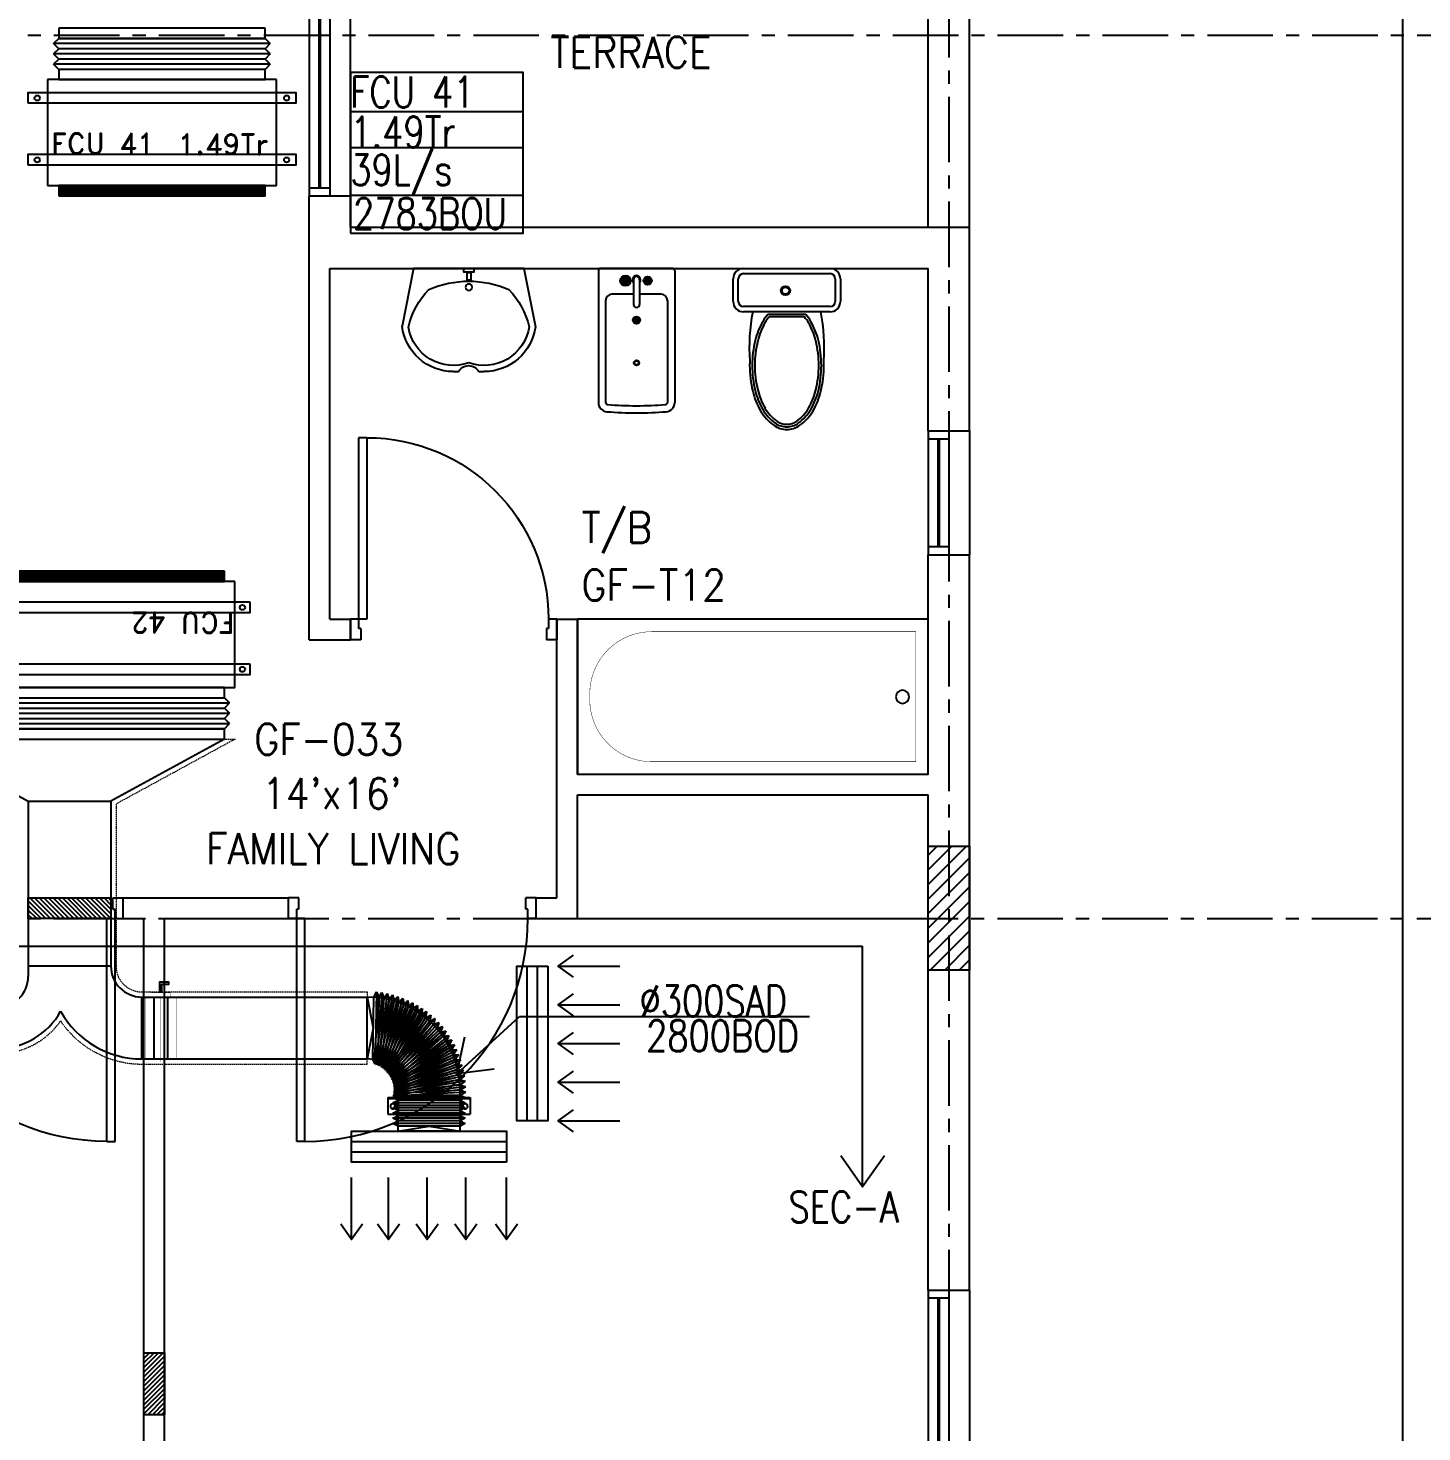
# Model space of a CAD drawing. Header units: millimetres. Extents: x -1288794 to 2153086, y -2701644 to -1428868.
# Drawn here: x 1119309 to 1126062, y -1507456 to -1500654 of the extents above; entities that cross this region are included whole.
import ezdxf

# ---------------------------------------------------------------- set-up
doc = ezdxf.new("R2010")
doc.units = ezdxf.units.MM
doc.header["$LTSCALE"] = 100
doc.linetypes.add('CENTER', pattern=[50.8, 31.75, -6.35, 6.35, -6.35])
doc.linetypes.add('HIDDEN', pattern=[9.525, 6.35, -3.175])
for name, color, linetype in [('A-ANNO-TEXT', 8, 'Continuous'), ('A-AREA', 8, 'CENTER'), ('A-DOOR', 4, 'Continuous'), ('A-FLOR-PFIX', 8, 'Continuous'), ('A-FLOR-SPCL', 8, 'Continuous'), ('A-GLAZ', 5, 'Continuous'), ('A-GRID', 253, 'CENTER'), ('A-WALL-FULL', 8, 'Continuous'), ('AC- VD', 5, 'Continuous'), ('AC-FD', 1, 'Continuous'), ('AC-HLTEXT', 100, 'Continuous'), ('AC-SAD', 3, 'Continuous'), ('AC-SAD TEXT', 3, 'Continuous'), ('AC-WALL OPENING', 1, 'Continuous'), ('FCU-AC', 160, 'Continuous'), ('L1-E014-C22-VAC (08-08-2010)$0$ETA-AC-DAMPER', 4, 'Continuous'), ('M-HANGER', 30, 'Continuous'), ('RETURN GRILL RIGHT', 1, 'Continuous'), ('S-COL- HACT.', 9, 'Continuous'), ('S-COL.', 8, 'Continuous'), ('SUPPLY GRILL RIGHT', 3, 'Continuous')]:
    doc.layers.add(name, color=color, linetype=linetype)
doc.layers.add('INSULATION', color=1, linetype='Continuous', lineweight=5)
doc.styles.add('ROMAND', font='romand')
doc.styles.add('ROMANS', font='romans.shx', dxfattribs={"width": 0.8})
doc.styles.add('SIMPLEX', font='simplex.shx', dxfattribs={"width": 0.8})
doc.dimstyles.new('100 of DIM2', dxfattribs={"dimscale": 0, "dimtxt": 200, "dimasz": 150, "dimexe": 75, "dimexo": 200, "dimgap": 75, "dimtad": 1, "dimdec": 0, "dimrnd": 5, "dimzin": 0, "dimdsep": 46, "dimtxsty": 'ROMANS', "dimblk": 'ARCHTICK', "dimcen": 100, "dimclrd": 94, "dimclre": 94, "dimclrt": 2, "dimadec": 0, "dimazin": 0, "dimtfac": 1, "dimtdec": 0, "dimtofl": 0, "dimtmove": 2, "dimatfit": 3, "dimldrblk": 'OPEN90', "dimfxl": 75, "dimtolj": 1, "dimtzin": 0, "dimarcsym": 0})

# ---------------------------------------------------------------- blocks, each defined once
blk = doc.blocks.new('D-120-R1')
for p, q in [((-80, 1180), (-40, 1180)), ((-80, 1180), (-80, 100)), ((-40, 1180), (-40, 55)), ((-1200, 100), (-1160, 100)), ((-1200, 100), (-1200, 0)), ((-1160, 100), (-1160, 55)), ((-80, 100), (0, 100)), ((0, 100), (0, 0)), ((-1160, 55), (-1150, 55)), ((-1150, 55), (-1150, 0)), ((-50, 55), (-40, 55)), ((-50, 55), (-50, 0)), ((-50, 0), (0, 0)), ((-1200, 0), (-1150, 0))]:
    blk.add_line(p, q)
at = {"linetype": 'Continuous'}
blk.add_arc((-80, 100), 1080, 90, 180, dxfattribs=at)
blk = doc.blocks.new('W-180')
for p, q in [((1800, 100), (0, 100)), ((40, 0), (40, 100)), ((1760, 100), (1760, 0)), ((1800, 0), (0, 0))]:
    blk.add_line(p, q)
at = {"linetype": 'Continuous'}
for p, q in [((1760, 53), (40, 53)), ((1760, 47), (40, 47))]:
    blk.add_line(p, q, dxfattribs=at)
blk = doc.blocks.new('LAV-4')
for p, q in [((-266.3, 0), (-322.3, -283.1)), ((-266.3, 0), (268.1, 0)), ((268.1, 0), (323.6, -280.1)), ((-48.1, -499.7), (-74.6, -499.7)), ((75.4, -499.7), (49.9, -499.7))]:
    blk.add_line(p, q)
for points in [[(-24.6, 0), (-24.6, -18.5), (24.6, -18.5), (24.6, 0)], [(-9.2, -20), (-9.2, -56.9), (7.7, -56.9), (7.7, -20)]]:
    blk.add_lwpolyline(points, close=True)
blk.add_circle((0, -90.7), 15.4)
for centre, radius, start, end in [((0, -538.9), 477.4, 66.12608, 113.87396), ((73.5, -366), 375, 135.33332, 167.14321), ((-73.5, -366), 375, 12.51988, 44.66672), ((-74.6, -249.7), 250, 187.67842, 270), ((-74.6, -249.7), 220, 188.58141, 289.95234), ((75.4, -249.7), 220, 250.0878, 350.85148), ((75.4, -249.7), 250, 270, 353.01209), ((0.9, -526.6), 55.9, 28.78265, 151.21735), ((49.7, -499.5), 0, 238.18833, 0)]:
    blk.add_arc(centre, radius, start, end)
blk = doc.blocks.new('BIDET-1')
for p, q in [((175, 0), (-175, 0)), ((-185, -10), (-185, -649.1)), ((-38.7, -59.3), (-69, -59.3)), ((-53.8, -44.1), (-53.8, -74.4)), ((-15, -54.3), (-15, -174.3)), ((15, -54.3), (15, -174.3)), ((38.7, -59.3), (69, -59.3)), ((53.8, -44.1), (53.8, -74.4)), ((185, -10), (185, -649.1)), ((-15, -125), (-120, -125)), ((120, -125), (15, -125)), ((-150, -155), (-150, -649.1)), ((150, -155), (150, -649.1)), ((12.5, -250), (-12.5, -250)), ((-8.8, -258.8), (8.8, -241.2)), ((-8.8, -241.2), (8.8, -258.8)), ((0, -237.5), (0, -262.5))]:
    blk.add_line(p, q)
for centre, radius in [((-53.8, -59.3), 25), ((-53.8, -59.3), 20), ((-53.8, -59.3), 15.2), ((-53.8, -59.3), 10.2), ((53.8, -59.3), 20), ((53.8, -59.3), 15.2), ((53.8, -59.3), 10.2), ((0, -250), 17.5), ((0, -250), 12.5), ((0, -457.5), 12.5), ((0, -457.5), 10)]:
    blk.add_circle(centre, radius)
for centre, radius, start, end in [((-175, -10), 10, 90, 180), ((175, -10), 10, 0, 90), ((0, -54.3), 20, 318.59038, 221.40962), ((0, -54.3), 15, 0, 180), ((-120, -155), 30, 90, 180), ((120, -155), 30, 0, 90), ((0, -174.3), 15, 180, 0), ((-140, -649.1), 45, 180, 265.20622), ((-140, -649.1), 10, 180, 265.20622), ((0, 1020.3), 1685.2, 265.20622, 274.79378), ((140, -649.1), 10, 274.79378, 0), ((140, -649.1), 45, 274.79378, 0), ((0, 1020.3), 1720.2, 265.20622, 274.79378)]:
    blk.add_arc(centre, radius, start, end)
blk = doc.blocks.new('WC-1')
for p, q in [((-210, 0), (210, 0)), ((-260, -160), (-260, -50)), ((-235, -160), (-235, -50)), ((-210, -25), (210, -25)), ((235, -50), (235, -160)), ((260, -50), (260, -160)), ((210, -185), (-210, -185)), ((210, -210), (-210, -210)), ((91.5, -222.5), (-91.5, -222.5)), ((85.8, -235), (-85.8, -235))]:
    blk.add_line(p, q)
for radius in [22.1, 17.1]:
    blk.add_circle((-6.1, -107.5), radius)
for centre, radius, start, end in [((-210, -50), 50, 90, 180), ((-210, -50), 25, 90, 180), ((210, -50), 50, 360, 90), ((210, -50), 25, 360, 90), ((-210, -160), 50, 180, 270), ((-210, -160), 25, 180, 270), ((210, -160), 25, 270, 360), ((210, -160), 50, 270, 360), ((722.3, -383.2), 904.1, 168.95288, 184.06317), ((178.2, -428.2), 340.7, 149.85861, 166.47658), ((178.2, -428.2), 328.2, 149.85861, 166.47658), ((68.6, -364.5), 214, 138.41516, 149.85861), ((68.6, -364.5), 201.5, 139.99435, 149.85861), ((-68.6, -364.5), 201.5, 30.14139, 40.00565), ((-68.6, -364.5), 214, 30.14139, 41.58484), ((-178.2, -428.2), 328.2, 13.52342, 30.14139), ((-178.2, -428.2), 340.7, 13.52342, 30.14139), ((352.1, -470), 519.6, 166.47658, 180), ((352.1, -470), 507.1, 166.47658, 180), ((-352.1, -470), 507.1, 360, 13.52342), ((-352.1, -470), 519.6, 360, 13.52342), ((352.1, -470), 532.1, 177.55413, 180), ((352.1, -470), 532.1, 180, 193.52342), ((352.1, -470), 519.6, 180, 193.52342), ((352.1, -470), 507.1, 180, 193.52342), ((-352.1, -470), 507.1, 346.47658, 360), ((-352.1, -470), 519.6, 346.47658, 360), ((-352.1, -470), 532.1, 346.47658, 360), ((-352.1, -470), 532.1, 360, 2.44587), ((178.2, -511.8), 353.2, 193.52342, 210.14139), ((178.2, -511.8), 340.7, 193.52342, 210.14139), ((178.2, -511.8), 328.2, 193.52342, 210.14139), ((-178.2, -511.8), 328.2, 329.85861, 346.47658), ((-178.2, -511.8), 340.7, 329.85861, 346.47658), ((-178.2, -511.8), 353.2, 329.85861, 346.47658), ((68.6, -575.5), 201.5, 210.14139, 234.49716), ((-68.6, -575.5), 201.5, 305.50284, 329.85861), ((68.6, -575.5), 226.5, 210.14139, 234.49716), ((68.6, -575.5), 214, 210.14139, 234.49716), ((0, -671.6), 83.4, 234.49716, 270), ((0, -671.6), 83.4, 270, 305.50284), ((-68.6, -575.5), 214, 305.50284, 329.85861), ((-68.6, -575.5), 226.5, 305.50284, 329.85861), ((0, -671.6), 108.4, 234.49716, 270), ((0, -671.6), 95.9, 234.49716, 270), ((0, -671.6), 95.9, 270, 305.50284), ((0, -671.6), 108.4, 270, 305.50284)]:
    blk.add_arc(centre, radius, start, end)
at = {"linetype": 'Continuous', "ltscale": 50}
blk.add_arc((-722.3, -383.2), 904.1, 355.93683, 11.04712, dxfattribs=at)
blk = doc.blocks.new('W-60')
for p, q in [((600, 100), (0, 100)), ((40, 0), (40, 100)), ((560, 100), (560, 0)), ((600, 0), (0, 0))]:
    blk.add_line(p, q)
at = {"linetype": 'Continuous'}
for p, q in [((560, 53), (40, 53)), ((560, 47), (40, 47))]:
    blk.add_line(p, q, dxfattribs=at)
blk = doc.blocks.new('W-120')
for p, q in [((1200, 100), (0, 100)), ((40, 0), (40, 100)), ((1160, 100), (1160, 0)), ((1200, 0), (0, 0))]:
    blk.add_line(p, q)
at = {"linetype": 'Continuous'}
for p, q in [((1160, 53), (40, 53)), ((1160, 47), (40, 47))]:
    blk.add_line(p, q, dxfattribs=at)
blk = doc.blocks.new('D-100-R1')
for p, q in [((-80, 980), (-80, 100)), ((-80, 980), (-40, 980)), ((-40, 980), (-40, 55)), ((-1000, 100), (-1000, 0)), ((-1000, 100), (-960, 100)), ((-960, 100), (-960, 55)), ((-80, 100), (0, 100)), ((0, 100), (0, 0)), ((-960, 55), (-950, 55)), ((-950, 55), (-950, 0)), ((-50, 55), (-50, 0)), ((-50, 55), (-40, 55)), ((-50, 0), (0, 0)), ((-1000, 0), (-950, 0))]:
    blk.add_line(p, q)
at = {"linetype": 'Continuous'}
blk.add_arc((-80, 100), 880, 90, 180, dxfattribs=at)
blk = doc.blocks.new('BT-2')
blk.add_lwpolyline([(0, 750), (1700, 750), (1700, 0), (0, 0)], close=True)
at = {"const_width": 2}
blk.add_lwpolyline([(60, 690), (1340, 690, -0.414214), (1640, 390), (1640, 360, -0.414214), (1340, 60), (60, 60)], format="xyb", close=True, dxfattribs=at)
blk.add_circle((125, 374.5), 31.9)
blk = doc.blocks.new('_ArchTick')
at = {"color": 0, "linetype": 'ByBlock', "const_width": 0.15}
blk.add_lwpolyline([(-0.5, -0.5), (0.5, 0.5)], dxfattribs=at)
blk = doc.blocks.new('*U356')
at = {"layer": 'L1-E014-C22-VAC (08-08-2010)$0$ETA-AC-DAMPER', "color": 5}
for p, q in [((-33, 0), (-33, 300)), ((33, 0), (33, 300))]:
    blk.add_line(p, q, dxfattribs=at)
for points, const_width in [([(-90.8, 300), (90.8, 300)], 1.82), ([(0, 0), (0, 314)], 1.5), ([(-90.8, 0), (90.8, 0)], 1.82), ([(-47.8, 0), (-47.8, -20.2), (48.2, -20.2), (48.2, 0)], 1.5)]:
    blk.add_lwpolyline(points, dxfattribs=dict(at, const_width=const_width))
at = {"layer": 'L1-E014-C22-VAC (08-08-2010)$0$ETA-AC-DAMPER', "color": 5, "const_width": 1.82}
blk.add_lwpolyline([(75, 300), (75, 0), (-75, 0), (-75, 300)], close=True, dxfattribs=at)
at = {"layer": 'L1-E014-C22-VAC (08-08-2010)$0$ETA-AC-DAMPER', "color": 5}
blk.add_lwpolyline([(5.7, -20.2), (5.7, -61.7), (40.1, -61.7), (40.1, -71.6), (-5.7, -71.6), (-5.7, -20.2)], dxfattribs=at)
blk = doc.blocks.new('*U445')
at = {"layer": 'AC-SAD'}
for p, q in [((-50, 300), (-37.5, 325)), ((-50, 0), (-50, 300)), ((-37.5, -25), (-37.5, 325)), ((-37.5, 325), (-25, 300)), ((-25, 300), (-25, 0)), ((-37.5, -25), (-50, 0)), ((-25, 0), (-37.5, -25))]:
    blk.add_line(p, q, dxfattribs=at)
blk = doc.blocks.new('*U446')
at = {"layer": 'AC-SAD', "color": 0, "linetype": 'ByBlock', "lineweight": -2, "transparency": 16777216}
for p, rotation in [((1120958.7, -1505348.9), 179.1267681314565), ((1120983.7, -1505350), 175.9436692696187), ((1121008.6, -1505352.5), 172.760570407781), ((1121033.3, -1505356.3), 169.5774715459435), ((1121057.7, -1505361.5), 166.3943726841056), ((1121081.9, -1505368.1), 163.2112738222678), ((1121105.6, -1505375.9), 160.0281749604301), ((1121128.8, -1505385.1), 156.8450760985923), ((1121151.5, -1505395.6), 153.6619772367544), ((1121173.6, -1505407.3), 150.4788783749167), ((1121195, -1505420.2), 147.295779513079), ((1121215.7, -1505434.3), 144.1126806512414), ((1121235.5, -1505449.5), 140.9295817894038), ((1121254.5, -1505465.8), 137.7464829275662), ((1121272.5, -1505483.1), 134.5633840657286), ((1121289.5, -1505501.4), 131.380285203891), ((1121305.5, -1505520.6), 128.1971863420532), ((1121320.4, -1505540.7), 125.0140874802155), ((1121334.2, -1505561.5), 121.8309886183778), ((1121346.8, -1505583.1), 118.6478897565399), ((1121358.2, -1505605.4), 115.4647908947023), ((1121368.3, -1505628.3), 112.2816920328648), ((1121377.1, -1505651.6), 109.0985931710272), ((1121384.6, -1505675.5), 105.9154943091894), ((1121390.8, -1505699.7), 102.7323954473513), ((1121395.6, -1505724.2), 99.54929658551336), ((1121401.2, -1505773.9), 93.18309886183782), ((1121399.1, -1505749), 96.36619772367554), ((1121401.9, -1505798.9), 90)]:
    blk.add_blockref('*U445', p, dxfattribs=dict(at, rotation=rotation))
blk = doc.blocks.new('fcu-1    1.5 tr')
h = blk.add_hatch()
h.set_pattern_fill('NET', color=3)
h.paths.add_polyline_path([(78733.2, -1589178.7), (77733.2, -1589178.7), (77733.2, -1589228.7), (78733.2, -1589228.7)])
at = {"color": 3}
blk.add_lwpolyline([(77733.2, -1589228.7), (78733.2, -1589228.7), (78733.2, -1589178.7), (77733.2, -1589178.7)], close=True, dxfattribs=at)
at = {"layer": 'FCU-AC', "color": 1}
for p, q in [((78733.2, -1588415.7), (77733.2, -1588415.7)), ((77733.2, -1588415.7), (77733.2, -1588465.7)), ((78733.2, -1588465.7), (78733.2, -1588415.7)), ((77733.2, -1588465.7), (78733.2, -1588465.7)), ((78733.2, -1588615.7), (77733.2, -1588615.7)), ((77733.2, -1588615.7), (77733.2, -1588665.7)), ((77733.2, -1588665.7), (78733.2, -1588665.7)), ((78733.2, -1588665.7), (78733.2, -1588615.7))]:
    blk.add_line(p, q, dxfattribs=at)
at = {"layer": 'FCU-AC', "color": 5}
for p, q in [((77733.2, -1588465.7), (77708.2, -1588490.7)), ((78758.2, -1588490.7), (77708.2, -1588490.7)), ((77733.2, -1588515.7), (77708.2, -1588490.7)), ((77733.2, -1588515.7), (77708.2, -1588540.7)), ((78733.2, -1588515.7), (77733.2, -1588515.7)), ((78758.2, -1588490.7), (78733.2, -1588465.7)), ((78758.2, -1588490.7), (78733.2, -1588515.7)), ((78758.2, -1588540.7), (78733.2, -1588515.7)), ((78758.2, -1588540.7), (77708.2, -1588540.7)), ((77733.2, -1588565.7), (77708.2, -1588540.7)), ((77733.2, -1588565.7), (77708.2, -1588590.7)), ((78758.2, -1588590.7), (77708.2, -1588590.7)), ((77733.2, -1588615.7), (77708.2, -1588590.7)), ((78733.2, -1588565.7), (77733.2, -1588565.7)), ((78758.2, -1588540.7), (78733.2, -1588565.7)), ((78758.2, -1588590.7), (78733.2, -1588565.7)), ((78758.2, -1588590.7), (78733.2, -1588615.7))]:
    blk.add_line(p, q, dxfattribs=at)
at = {"layer": 'FCU-AC'}
for p, q in [((78733.2, -1588465.7), (77733.2, -1588465.7)), ((78788.2, -1588665.7), (77678.2, -1588665.7)), ((77678.2, -1588665.7), (77678.2, -1589178.7)), ((78788.2, -1589178.7), (78788.2, -1588665.7)), ((77678.2, -1589178.7), (78788.2, -1589178.7))]:
    blk.add_line(p, q, dxfattribs=at)
at = {"layer": 'FCU-AC', "color": 2}
for p, q in [((78733.2, -1588515.7), (77733.2, -1588515.7)), ((78733.2, -1588565.7), (77733.2, -1588565.7))]:
    blk.add_line(p, q, dxfattribs=at)
at = {"layer": 'FCU-AC', "color": 6}
for points in [[(77583.2, -1588778.7), (78883.2, -1588778.7), (78883.2, -1588728.7), (77583.2, -1588728.7)], [(77583.2, -1589078.7), (78883.2, -1589078.7), (78883.2, -1589028.7), (77583.2, -1589028.7)]]:
    blk.add_lwpolyline(points, close=True, dxfattribs=at)
for centre in [(77629.1, -1588754.6), (78837.3, -1588754.6), (77629.1, -1589054.6), (78837.3, -1589054.6)]:
    blk.add_circle(centre, 12.5, dxfattribs=at)
blk = doc.blocks.new('fcu 2.5 tr')
h = blk.add_hatch()
h.set_pattern_fill('NET', color=3)
h.paths.add_polyline_path([(83171.5, -1587743.1), (81671.5, -1587743.1), (81671.5, -1587793.1), (83171.5, -1587793.1)])
at = {"layer": 'FCU-AC'}
for p, q in [((81671.5, -1587030.1), (81646.5, -1587055.1)), ((83171.5, -1587030.1), (81671.5, -1587030.1)), ((83196.5, -1587055.1), (83171.5, -1587030.1)), ((83196.5, -1587055.1), (81646.5, -1587055.1)), ((81671.5, -1587080.1), (81646.5, -1587055.1)), ((81671.5, -1587080.1), (81646.5, -1587105.1)), ((83196.5, -1587105.1), (81646.5, -1587105.1)), ((81671.5, -1587130.1), (81646.5, -1587105.1)), ((83171.5, -1587080.1), (81671.5, -1587080.1)), ((83171.5, -1587080.1), (81671.5, -1587080.1)), ((83196.5, -1587055.1), (83171.5, -1587080.1)), ((83196.5, -1587105.1), (83171.5, -1587080.1)), ((83196.5, -1587105.1), (83171.5, -1587130.1)), ((81671.5, -1587130.1), (81646.5, -1587155.1)), ((83196.5, -1587155.1), (81646.5, -1587155.1)), ((81671.5, -1587180.1), (81646.5, -1587155.1)), ((83171.5, -1587130.1), (81671.5, -1587130.1)), ((83171.5, -1587130.1), (81671.5, -1587130.1)), ((83196.5, -1587155.1), (83171.5, -1587130.1)), ((83196.5, -1587155.1), (83171.5, -1587180.1))]:
    blk.add_line(p, q, dxfattribs=at)
at = {"layer": 'FCU-AC', "color": 1}
for p, q in [((83171.5, -1586980.1), (81671.5, -1586980.1)), ((81671.5, -1586980.1), (81671.5, -1587030.1)), ((81671.5, -1587030.1), (83171.5, -1587030.1)), ((83171.5, -1587030.1), (83171.5, -1586980.1)), ((83171.5, -1587180.1), (81671.5, -1587180.1)), ((81671.5, -1587180.1), (81671.5, -1587230.1)), ((81671.5, -1587230.1), (83171.5, -1587230.1)), ((83171.5, -1587230.1), (83171.5, -1587180.1))]:
    blk.add_line(p, q, dxfattribs=at)
at = {"layer": 'FCU-AC'}
blk.add_lwpolyline([(81621.5, -1587743.1), (83221.5, -1587743.1), (83221.5, -1587230.1), (81621.5, -1587230.1)], close=True, dxfattribs=at)
at = {"layer": 'FCU-AC', "color": 6}
for points in [[(81546.5, -1587343.1), (83296.5, -1587343.1), (83296.5, -1587293.1), (81546.5, -1587293.1)], [(81546.5, -1587643.1), (83296.5, -1587643.1), (83296.5, -1587593.1), (81546.5, -1587593.1)]]:
    blk.add_lwpolyline(points, close=True, dxfattribs=at)
at = {"layer": 'FCU-AC', "color": 3}
blk.add_lwpolyline([(81671.5, -1587793.1), (83171.5, -1587793.1), (83171.5, -1587743.1), (81671.5, -1587743.1)], close=True, dxfattribs=at)
at = {"layer": 'FCU-AC', "color": 6}
for centre in [(81584, -1587318.1), (83259, -1587318.1), (81584, -1587618.1), (83259, -1587618.1)]:
    blk.add_circle(centre, 12.5, dxfattribs=at)
blk = doc.blocks.new('*U427')
at = {"linetype": 'Continuous'}
for p, q in [((-37.5, -183.2), (-37.5, 216.8)), ((42.5, 216.8), (-37.5, 216.8)), ((37.5, -183.2), (37.5, 216.8)), ((42.5, -183.2), (42.5, 216.8)), ((42.5, 166.8), (-37.5, 166.8)), ((42.5, -133.2), (-37.5, -133.2)), ((42.5, -183.2), (-37.5, -183.2))]:
    blk.add_line(p, q, dxfattribs=at)
for centre in [(0, 191.8), (0, -158.2)]:
    blk.add_circle(centre, 12.5, dxfattribs=at)
blk = doc.blocks.new('SUPPLY GRILL RIGHT')
at = {"layer": 'SUPPLY GRILL RIGHT'}
for p, q in [((375, 25), (-375, 25)), ((375, -25), (375, 25)), ((375, -25), (-375, -25)), ((375, -75), (375, -25))]:
    blk.add_line(p, q, dxfattribs=at)
blk.add_lwpolyline([(-375, -75), (375, -75), (375, 75), (-375, 75)], close=True, dxfattribs=at)
for points in [[(-375, -450), (-375, -150)], [(-178.5, -450), (-178.5, -150)], [(9, -450), (9, -150)], [(196.5, -450), (196.5, -150)], [(375, -450), (375, -150)]]:
    blk.add_leader(points, dimstyle='100 of DIM2', override={"dimscale": 1, "dimasz": 75, "dimtad": 0, "dimclrd": 0, "dimfxl": 0.2}, dxfattribs=at)
blk = doc.blocks.new('RETURN GRILL RIGHT')
at = {"layer": 'RETURN GRILL RIGHT'}
for p, q in [((375, 25), (-375, 25)), ((375, -25), (-375, -25))]:
    blk.add_line(p, q, dxfattribs=at)
blk.add_lwpolyline([(-375, -75), (375, -75), (375, 75), (-375, 75)], close=True, dxfattribs=at)
for points in [[(-375, -125), (-375, -425)], [(-187.5, -125), (-187.5, -425)], [(0, -125), (0, -425)], [(187.5, -125), (187.5, -425)], [(375, -125), (375, -425)]]:
    blk.add_leader(points, dimstyle='100 of DIM2', override={"dimscale": 1, "dimasz": 75, "dimtad": 0, "dimclrd": 0, "dimfxl": 0.2}, dxfattribs=at)

msp = doc.modelspace()

# ---------------------------------------------------------------- hatches: boundary and pattern name
at = {"layer": 'AC-FD', "linetype": 'ByBlock'}
h = msp.add_hatch(dxfattribs=at)
h.set_pattern_fill('ANSI31', color=256, scale=5, angle=90, style=0)
h.set_pattern_definition([(135, (-472108.899, -1566908.821), (-11.22532015, -11.22532015), [])])
h.paths.add_polyline_path([(1119710.2, -1504968.8), (1119710.2, -1504868.8), (1119310.2, -1504868.8), (1119310.2, -1504968.8)])
at = {"layer": 'AC-WALL OPENING', "linetype": 'ByBlock'}
h = msp.add_hatch(dxfattribs=at)
h.set_pattern_fill('ANSI31', color=256, scale=5, angle=-180, style=0)
h.set_pattern_definition([(225, (1181910.56, -3099043.454), (11.22532015, -11.22532015), [])])
h.paths.add_polyline_path([(1119970.6, -1507073.5), (1119870.6, -1507073.5), (1119870.6, -1507373.5), (1119970.6, -1507373.5)])
at = {"layer": 'S-COL- HACT.', "linetype": 'Continuous', "ltscale": 3}
h = msp.add_hatch(dxfattribs=at)
h.set_pattern_fill('ANSI31', color=256, scale=400, style=0)
h.set_pattern_definition([(45, (2220225.743, -1109556.65), (-35.355339, 35.355339), [])])
h.paths.add_polyline_path([(1123670.6, -1505218.6), (1123670.6, -1504618.6), (1123870.6, -1504618.6), (1123870.6, -1505218.6)])

# ---------------------------------------------------------------- linework, layer by layer
at = {"layer": 'A-AREA', "ltscale": 15}
msp.add_line((1125970.6, -1512568.6), (1125970.6, -1469568.6), dxfattribs=at)
at = {"layer": 'A-FLOR-SPCL', "ltscale": 3}
for p, q in [((1123670.6, -1501618.6), (1123670.6, -1500118.6)), ((1123870.6, -1501618.6), (1123870.6, -1500118.6)), ((1121970.6, -1504968.6), (1123670.6, -1504968.6))]:
    msp.add_line(p, q, dxfattribs=at)
at = {"layer": 'A-GLAZ', "ltscale": 3}
for p, q in [((1120870.6, -1501468.6), (1120870.6, -1500268.6)), ((1123870.6, -1502606), (1123870.6, -1503206)), ((1123870.6, -1506768.6), (1123870.6, -1508568.6))]:
    msp.add_line(p, q, dxfattribs=at)
at = {"layer": 'A-GRID', "ltscale": 0.1}
for p, q in [((1123770.6, -1466442.6), (1123770.6, -1514577)), ((1086414.8, -1500687.6), (1129954.4, -1500687.6)), ((1086413.3, -1504968.6), (1129952.9, -1504968.6))]:
    msp.add_line(p, q, dxfattribs=at)
at = {"layer": 'A-WALL-FULL', "ltscale": 3}
for p, q in [((1120670.6, -1503618.6), (1120670.6, -1501468.6)), ((1120870.6, -1501468.6), (1120670.6, -1501468.6)), ((1120870.6, -1501618.6), (1120870.6, -1501468.6)), ((1120870.6, -1501618.6), (1123870.6, -1501618.6)), ((1123870.6, -1502606), (1123870.6, -1501618.6)), ((1120770.6, -1501818.6), (1123670.6, -1501818.6)), ((1120770.6, -1503518.6), (1120770.6, -1501818.6)), ((1123670.6, -1502606), (1123670.6, -1501818.6)), ((1123670.6, -1502606), (1123870.6, -1502606)), ((1123670.6, -1503206), (1123870.6, -1503206)), ((1123670.6, -1504268.6), (1123670.6, -1503206)), ((1123870.6, -1506768.6), (1123870.6, -1503206)), ((1120770.6, -1503518.6), (1120870.6, -1503518.6)), ((1120870.6, -1503618.6), (1120870.6, -1503518.6)), ((1121870.6, -1504868.6), (1121870.6, -1503518.6)), ((1121870.6, -1503518.6), (1121970.6, -1503518.6)), ((1121970.6, -1504268.6), (1121970.6, -1503518.6)), ((1120670.6, -1503618.6), (1120870.6, -1503618.6)), ((1121970.6, -1504268.6), (1123670.6, -1504268.6)), ((1121970.6, -1504968.6), (1121970.6, -1504368.6)), ((1121970.6, -1504368.6), (1123670.6, -1504368.6)), ((1123670.6, -1506768.6), (1123670.6, -1504368.6)), ((1119770.6, -1504868.6), (1120570.6, -1504868.6)), ((1119770.6, -1504968.6), (1119770.6, -1504868.6)), ((1120570.6, -1504968.6), (1120570.6, -1504868.6)), ((1121770.6, -1504868.6), (1121870.6, -1504868.6)), ((1121770.6, -1504968.6), (1121770.6, -1504868.6)), ((1119770.6, -1504968.6), (1119870.6, -1504968.6)), ((1119870.6, -1509068.6), (1119870.6, -1504968.6)), ((1119970.6, -1504968.6), (1120570.6, -1504968.6)), ((1119970.6, -1509068.6), (1119970.6, -1504968.6)), ((1121770.6, -1504968.6), (1121970.6, -1504968.6)), ((1123670.6, -1506768.6), (1123870.6, -1506768.6))]:
    msp.add_line(p, q, dxfattribs=at)
at = {"layer": 'AC-FD', "linetype": 'ByBlock'}
msp.add_lwpolyline([(1119310.2, -1504968.8), (1119310.2, -1504868.8), (1119710.2, -1504868.8), (1119710.2, -1504968.8)], close=True, dxfattribs=at)
at = {"layer": 'AC-SAD'}
for p, q in [((1118760.2, -1504099.1), (1120260.2, -1504099.1)), ((1118760.2, -1504099.1), (1119310.2, -1504399.1)), ((1120260.2, -1504099.1), (1119710.2, -1504399.1)), ((1119310.2, -1504399.1), (1119310.2, -1505248.9)), ((1119310.2, -1504399.1), (1119710.2, -1504399.1)), ((1119710.2, -1504399.1), (1119710.2, -1505198.9)), ((1116644.4, -1505101.8), (1123352.4, -1505101.8)), ((1119710.2, -1505198.9), (1119310.2, -1505198.9)), ((1119860.2, -1505348.9), (1120951.9, -1505348.9)), ((1119860.2, -1505648.9), (1119860.2, -1505348.9)), ((1120951.9, -1505648.9), (1120951.9, -1505348.9)), ((1120951.9, -1505348.9), (1120981.5, -1505499.3)), ((1120981.5, -1505499.3), (1120951.9, -1505648.9)), ((1119860.2, -1505648.9), (1120951.9, -1505648.9)), ((1121101.9, -1505998.9), (1121101.9, -1505798.9)), ((1121401.9, -1505998.9), (1121401.9, -1505798.9)), ((1121076.9, -1505861.4), (1121101.9, -1505848.9)), ((1121426.9, -1505861.4), (1121076.9, -1505861.4)), ((1121101.9, -1505873.9), (1121076.9, -1505861.4)), ((1121076.9, -1505886.4), (1121101.9, -1505873.9)), ((1121401.9, -1505873.9), (1121101.9, -1505873.9)), ((1121401.9, -1505848.9), (1121426.9, -1505861.4)), ((1121426.9, -1505861.4), (1121401.9, -1505873.9)), ((1121401.9, -1505873.9), (1121426.9, -1505886.4)), ((1121426.9, -1505886.4), (1121076.9, -1505886.4)), ((1121101.9, -1505898.9), (1121076.9, -1505886.4)), ((1121076.9, -1505911.4), (1121101.9, -1505898.9)), ((1121426.9, -1505911.4), (1121076.9, -1505911.4)), ((1121101.9, -1505923.9), (1121076.9, -1505911.4)), ((1121076.9, -1505936.4), (1121101.9, -1505923.9)), ((1121426.9, -1505936.4), (1121076.9, -1505936.4)), ((1121101.9, -1505948.9), (1121076.9, -1505936.4)), ((1121076.9, -1505961.4), (1121101.9, -1505948.9)), ((1121401.9, -1505898.9), (1121101.9, -1505898.9)), ((1121401.9, -1505923.9), (1121101.9, -1505923.9)), ((1121401.9, -1505948.9), (1121101.9, -1505948.9)), ((1121426.9, -1505886.4), (1121401.9, -1505898.9)), ((1121401.9, -1505898.9), (1121426.9, -1505911.4)), ((1121426.9, -1505911.4), (1121401.9, -1505923.9)), ((1121401.9, -1505923.9), (1121426.9, -1505936.4)), ((1121426.9, -1505936.4), (1121401.9, -1505948.9)), ((1121401.9, -1505948.9), (1121426.9, -1505961.4)), ((1121426.9, -1505961.4), (1121076.9, -1505961.4)), ((1121101.9, -1505973.9), (1121076.9, -1505961.4)), ((1121401.9, -1505973.9), (1121101.9, -1505973.9)), ((1121101.9, -1505998.9), (1121251.9, -1505973.9)), ((1121401.9, -1505998.9), (1121101.9, -1505998.9)), ((1121251.9, -1505973.9), (1121401.9, -1505998.9)), ((1121426.9, -1505961.4), (1121401.9, -1505973.9))]:
    msp.add_line(p, q, dxfattribs=at)
for centre, radius, start, end in [((1119860.2, -1505198.9, 0), 150, 180, 270), ((1119160.2, -1505248.9, 0), 150, 270, 0), ((1120951.9, -1505798.9), 450, 0, 90), ((1119160.2, -1505248.9, 0), 350, 270, 331.19379), ((1119860.2, -1505198.9, 0), 450, 209.07029, 270), ((1120951.9, -1505798.9), 150, 0, 90)]:
    msp.add_arc(centre, radius, start, end, dxfattribs=at)
at = {"layer": 'AC-SAD TEXT'}
for p, q in [((1120870.6, -1501058.5), (1121707.7, -1501058.5)), ((1120870.6, -1501232.2), (1121707.7, -1501232.2)), ((1120870.6, -1501463.4), (1121707.7, -1501463.4))]:
    msp.add_line(p, q, dxfattribs=at)
msp.add_lwpolyline([(1120870.6, -1501647.9), (1121707.7, -1501647.9), (1121707.7, -1500868.6), (1120870.6, -1500868.6)], close=True, dxfattribs=at)
at = {"layer": 'AC-WALL OPENING', "linetype": 'ByBlock'}
msp.add_lwpolyline([(1119970.6, -1507373.5), (1119870.6, -1507373.5), (1119870.6, -1507073.5), (1119970.6, -1507073.5)], close=True, dxfattribs=at)
at = {"layer": 'INSULATION', "linetype": 'HIDDEN', "ltscale": 0.01}
for p, q in [((1120312.4, -1504099.1), (1119735.2, -1504413.9)), ((1120260.2, -1504099.1), (1120312.4, -1504099.1)), ((1119735.2, -1504413.9), (1119735.2, -1505198.9)), ((1119860.2, -1505323.9), (1120951.9, -1505323.9)), ((1120951.9, -1505323.9), (1120951.9, -1505348.9)), ((1119860.2, -1505673.9), (1120951.9, -1505673.9)), ((1120951.9, -1505673.9), (1120951.9, -1505648.9))]:
    msp.add_line(p, q, dxfattribs=at)
for centre, radius, start, end in [((1119860.2, -1505198.9, 0), 125, 180, 270), ((1119160.2, -1505248.9, 0), 375, 270, 324.8198), ((1119860.2, -1505198.9, 0), 475, 214.06398, 270)]:
    msp.add_arc(centre, radius, start, end, dxfattribs=at)
at = {"layer": 'S-COL.', "linetype": 'Continuous', "ltscale": 3}
msp.add_lwpolyline([(1123670.6, -1505218.6), (1123670.6, -1504618.6), (1123870.6, -1504618.6), (1123870.6, -1505218.6)], close=True, dxfattribs=at)
msp.add_lwpolyline([(1123670.6, -1505218.6), (1123670.6, -1504618.6), (1123870.6, -1504618.6), (1123870.6, -1505218.6)], close=True, dxfattribs=at)
msp.add_lwpolyline([(1123670.6, -1505218.6), (1123670.6, -1504618.6), (1123870.6, -1504618.6), (1123870.6, -1505218.6)], close=True, dxfattribs=at)

# ---------------------------------------------------------------- block references
at = {"layer": 'A-DOOR', "ltscale": 3, "xscale": -1}
msp.add_blockref('D-100-R1', (1120870.6, -1503618.6), dxfattribs=at)
at = {"layer": 'A-DOOR', "ltscale": 3, "xscale": -1, "rotation": 180}
msp.add_blockref('D-120-R1', (1119770.6, -1504868.6), dxfattribs=at)
at = {"layer": 'A-DOOR', "ltscale": 3, "rotation": 180}
msp.add_blockref('D-120-R1', (1120570.6, -1504868.6), dxfattribs=at)
at = {"layer": 'A-FLOR-PFIX', "ltscale": 3, "xscale": -1}
for name, p in [('LAV-4', (1121444.6, -1501818.6)), ('BT-2', (1123670.6, -1504268.6))]:
    msp.add_blockref(name, p, dxfattribs=at)
at = {"layer": 'A-FLOR-PFIX', "ltscale": 3}
for name, p in [('BIDET-1', (1122257.1, -1501818.6)), ('WC-1', (1122985.2, -1501818.6))]:
    msp.add_blockref(name, p, dxfattribs=at)
at = {"layer": 'A-GLAZ', "ltscale": 3, "xscale": -1, "rotation": 270}
for name, p in [('W-120', (1120670.6, -1501468.6)), ('W-60', (1123670.6, -1503206)), ('W-180', (1123670.6, -1508568.6))]:
    msp.add_blockref(name, p, dxfattribs=at)
at = {"layer": 'AC- VD', "xscale": -1, "rotation": 180}
msp.add_blockref('*U356', (1119951, -1505348.9), dxfattribs=at)
at = {"layer": 'AC-SAD'}
msp.add_blockref('*U446', (0, 0), dxfattribs=at)
at = {"layer": 'FCU-AC'}
msp.add_blockref('fcu-1    1.5 tr', (1041724.5, 87762), dxfattribs=at)
at = {"layer": 'FCU-AC', "color": 3, "rotation": 180}
msp.add_blockref('fcu 2.5 tr', (1201931.8, -3091079.1), dxfattribs=at)
at = {"layer": 'M-HANGER', "xscale": -1, "rotation": 270}
msp.add_blockref('*U427', (1121235.1, -1505878.9), dxfattribs=at)
at = {"layer": 'RETURN GRILL RIGHT', "xscale": -1, "rotation": 89.99999999977874}
msp.add_blockref('RETURN GRILL RIGHT', (1121751.9, -1505573.9), dxfattribs=at)
at = {"layer": 'SUPPLY GRILL RIGHT', "xscale": -1, "rotation": 359.9999999997788}
msp.add_blockref('SUPPLY GRILL RIGHT', (1121251.9, -1506073.9), dxfattribs=at)

# ---------------------------------------------------------------- texts
at = {"layer": 'A-ANNO-TEXT', "style": 'ROMANS', "width": 0.9}
for s, p in [('TERRACE', (1121840, -1500845.9)), ('T/B', (1121990.4, -1503148.8)), ('GF-T12', (1121990.4, -1503427.8)), ('GF-033', (1120404.7, -1504174.8)), ("14'x16'", (1120442.1, -1504437.6)), ('FAMILY LIVING', (1120172, -1504705.1))]:
    msp.add_text(s, height=150, dxfattribs=at).set_placement(p)
at = {"layer": 'AC-HLTEXT', "style": 'ROMAND'}
for s, p in [('FCU 41', (1119420.6, -1501262.8)), ('1.49Tr', (1120033.2, -1501266.7))]:
    msp.add_text(s, height=100, dxfattribs=at).set_placement(p)
msp.add_text('FCU 42', height=100, rotation=180, dxfattribs=at).set_placement((1120310.2, -1503486.1))
at = {"layer": 'AC-SAD', "style": 'SIMPLEX', "width": 0.8}
msp.add_text('SEC-A', height=150, dxfattribs=at).set_placement((1122993.6, -1506441.3))
at = {"layer": 'AC-SAD TEXT', "style": 'SIMPLEX', "width": 0.8}
for s, p in [('FCU 41', (1120870.6, -1501038.5)), ('1.49Tr', (1120870.6, -1501232.2)), ('39L/s', (1120870.6, -1501415.6)), ('2783BOU', (1120883.8, -1501628)), ('%%C300SAD', (1122271.9, -1505442.9)), ('2800BOD', (1122303.4, -1505611.3))]:
    msp.add_text(s, height=150, dxfattribs=at).set_placement(p)
at = {"layer": 'AC-SAD TEXT', "style": 'ROMAND'}
for s, p in [('FCU 41', (1119420.6, -1501262.8)), ('1.49Tr', (1120033.2, -1501266.7))]:
    msp.add_text(s, height=100, dxfattribs=at).set_placement(p)
msp.add_text('FCU 42', height=100, rotation=180, dxfattribs=at).set_placement((1120310.2, -1503486.1))

# ---------------------------------------------------------------- leaders
at = {"layer": 'AC-SAD'}
msp.add_leader([(1123352.4, -1506268.7), (1123352.4, -1505101.8)], dimstyle='100 of DIM2', override={"dimscale": 1, "dimtad": 0, "dimfxl": 0.2}, dxfattribs=at)
at = {"layer": 'AC-SAD TEXT'}
msp.add_leader([(1121385.8, -1505721.5), (1121690.9, -1505442.9), (1123095.4, -1505442.9)], dimstyle='100 of DIM2', override={"dimscale": 1, "dimtad": 0, "dimfxl": 0.2}, dxfattribs=at)

doc.saveas('drawing.dxf')
